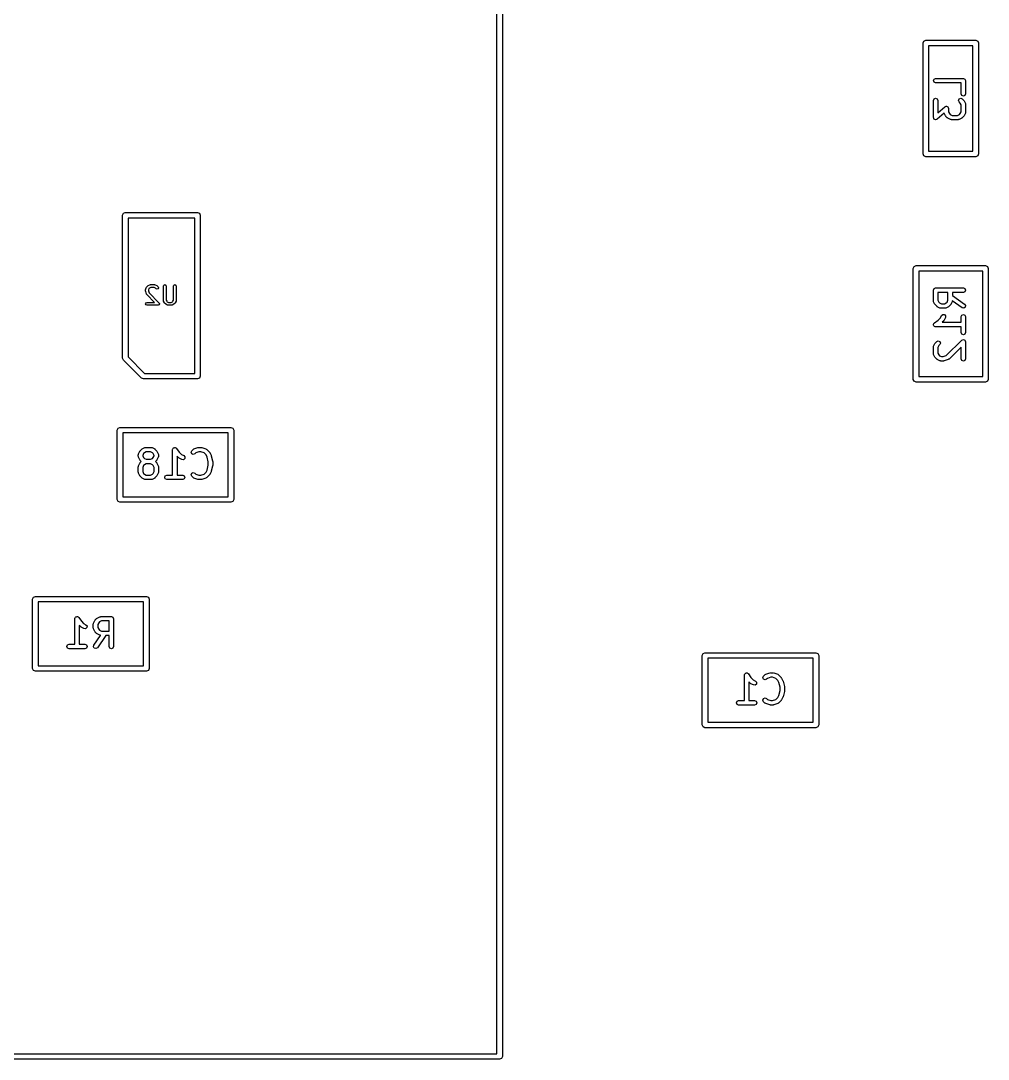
# Model space of a CAD drawing. Extents: x 0.33 to 2.38, y 0.19 to 1.82.
# Drawn here: x 1.69 to 2.377, y 0.368 to 1.105 of the extents above; entities that cross this region are included whole.
import ezdxf

# ---------------------------------------------------------------- set-up
doc = ezdxf.new("R2010")
doc.units = 0
doc.header["$MEASUREMENT"] = 0
doc.layers.add('BLACK', color=7, linetype='CONTINUOUS')

msp = doc.modelspace()

# ---------------------------------------------------------------- linework, layer by layer
at = {"layer": 'BLACK', "linetype": 'CONTINUOUS'}
for p, q in [((2.03189, 1.62992), (2.03189, 0.370079)), ((2.02795, 0.372047), (2.02795, 1.62795)), ((2.33089, 1.09076), (2.33228, 1.09134)), ((2.33228, 1.09134), (2.36772, 1.09134)), ((2.36772, 1.09134), (2.36911, 1.09076)), ((2.33032, 1.08937), (2.33089, 1.09076)), ((2.33032, 1.01063), (2.33032, 1.08937)), ((2.33425, 1.0874), (2.33425, 1.0126)), ((2.36575, 1.0874), (2.33425, 1.0874)), ((2.36575, 1.0126), (2.36575, 1.0874)), ((2.36911, 1.09076), (2.36969, 1.08937)), ((2.36969, 1.08937), (2.36969, 1.01063)), ((2.33768, 1.06265), (2.33814, 1.06377)), ((2.33814, 1.06154), (2.33768, 1.06265)), ((2.33814, 1.06377), (2.33926, 1.06423)), ((2.33926, 1.06108), (2.33814, 1.06154)), ((2.33926, 1.06423), (2.35894, 1.06423)), ((2.35894, 1.06423), (2.36006, 1.06377)), ((2.36006, 1.06377), (2.36052, 1.06265)), ((2.36052, 1.06265), (2.36052, 1.05328)), ((2.35737, 1.06108), (2.33926, 1.06108)), ((2.35737, 1.05328), (2.35737, 1.06108)), ((2.33768, 1.04859), (2.33814, 1.04971)), ((2.33768, 1.03641), (2.33768, 1.04859)), ((2.33814, 1.04971), (2.33926, 1.05017)), ((2.33926, 1.05017), (2.34037, 1.04971)), ((2.34037, 1.04971), (2.34083, 1.04859)), ((2.34083, 1.04859), (2.34083, 1.03988)), ((2.35549, 1.04859), (2.35595, 1.04971)), ((2.35595, 1.04748), (2.35549, 1.04859)), ((2.35595, 1.04971), (2.35707, 1.05017)), ((2.35671, 1.04672), (2.35595, 1.04748)), ((2.35737, 1.04541), (2.35671, 1.04672)), ((2.35707, 1.05017), (2.35818, 1.04971)), ((2.35783, 1.05217), (2.35737, 1.05328)), ((2.35894, 1.05171), (2.35783, 1.05217)), ((2.35818, 1.04971), (2.35912, 1.04877)), ((2.36006, 1.05217), (2.35894, 1.05171)), ((2.35912, 1.04877), (2.35922, 1.04853)), ((2.35922, 1.04853), (2.35941, 1.04836)), ((2.35941, 1.04836), (2.36035, 1.04649)), ((2.36052, 1.05328), (2.36006, 1.05217)), ((2.34534, 1.03963), (2.34029, 1.03522)), ((2.34083, 1.03988), (2.34572, 1.04415)), ((2.34535, 1.03945), (2.34534, 1.03963)), ((2.34629, 1.03758), (2.34535, 1.03945)), ((2.34572, 1.04415), (2.34624, 1.04433)), ((2.34624, 1.04433), (2.34676, 1.04454)), ((2.34676, 1.04454), (2.34681, 1.04452)), ((2.34681, 1.04452), (2.34686, 1.04454)), ((2.34686, 1.04454), (2.34736, 1.0443)), ((2.34736, 1.0443), (2.34787, 1.04408)), ((2.34787, 1.04408), (2.34789, 1.04403)), ((2.34789, 1.04403), (2.34794, 1.04401)), ((2.34794, 1.04401), (2.34812, 1.04348)), ((2.34812, 1.04348), (2.34833, 1.04297)), ((2.34833, 1.04297), (2.34833, 1.04053)), ((2.34833, 1.04053), (2.34899, 1.03922)), ((2.34899, 1.03922), (2.34956, 1.03864)), ((2.35614, 1.03864), (2.35671, 1.03922)), ((2.35671, 1.03922), (2.35737, 1.04053)), ((2.35737, 1.04053), (2.35737, 1.04541)), ((2.36035, 1.03945), (2.35941, 1.03758)), ((2.36035, 1.04649), (2.36038, 1.04612)), ((2.36038, 1.03982), (2.36035, 1.03945)), ((2.36038, 1.04612), (2.36052, 1.04578)), ((2.36052, 1.04016), (2.36038, 1.03982)), ((2.36052, 1.04578), (2.36052, 1.04016)), ((2.3379, 1.0359), (2.33768, 1.03641)), ((2.33807, 1.03537), (2.3379, 1.0359)), ((2.33812, 1.03535), (2.33807, 1.03537)), ((2.33814, 1.03529), (2.33812, 1.03535)), ((2.33866, 1.03508), (2.33814, 1.03529)), ((2.33915, 1.03484), (2.33866, 1.03508)), ((2.33921, 1.03485), (2.33915, 1.03484)), ((2.33926, 1.03483), (2.33921, 1.03485)), ((2.33977, 1.03505), (2.33926, 1.03483)), ((2.34029, 1.03522), (2.33977, 1.03505)), ((2.34648, 1.03741), (2.34629, 1.03758)), ((2.34658, 1.03717), (2.34648, 1.03741)), ((2.34752, 1.03623), (2.34658, 1.03717)), ((2.34776, 1.03613), (2.34752, 1.03623)), ((2.34793, 1.03594), (2.34776, 1.03613)), ((2.3498, 1.035), (2.34793, 1.03594)), ((2.34956, 1.03864), (2.35088, 1.03798)), ((2.35017, 1.03497), (2.3498, 1.035)), ((2.35051, 1.03483), (2.35017, 1.03497)), ((2.35519, 1.03483), (2.35051, 1.03483)), ((2.35088, 1.03798), (2.35482, 1.03798)), ((2.35482, 1.03798), (2.35614, 1.03864)), ((2.35553, 1.03497), (2.35519, 1.03483)), ((2.3559, 1.035), (2.35553, 1.03497)), ((2.35777, 1.03594), (2.3559, 1.035)), ((2.35794, 1.03613), (2.35777, 1.03594)), ((2.35818, 1.03623), (2.35794, 1.03613)), ((2.35912, 1.03717), (2.35818, 1.03623)), ((2.35922, 1.03741), (2.35912, 1.03717)), ((2.35941, 1.03758), (2.35922, 1.03741)), ((2.33089, 1.00924), (2.33032, 1.01063)), ((2.33425, 1.0126), (2.36575, 1.0126)), ((2.36969, 1.01063), (2.36911, 1.00924)), ((2.33228, 1.00866), (2.33089, 1.00924)), ((2.36772, 1.00866), (2.33228, 1.00866)), ((2.36911, 1.00924), (2.36772, 1.00866)), ((1.76244, 0.967087), (1.76302, 0.968479)), ((1.76244, 0.865709), (1.76244, 0.967087)), ((1.76302, 0.968479), (1.76441, 0.969055)), ((1.76441, 0.969055), (1.81559, 0.969055)), ((1.81559, 0.969055), (1.81698, 0.968479)), ((1.81698, 0.968479), (1.81756, 0.967087)), ((1.81756, 0.967087), (1.81756, 0.852913)), ((1.76638, 0.965118), (1.76638, 0.866524)), ((1.81362, 0.965118), (1.76638, 0.965118)), ((1.81362, 0.854882), (1.81362, 0.965118)), ((2.32343, 0.92937), (2.324, 0.930762)), ((2.32343, 0.85063), (2.32343, 0.92937)), ((2.324, 0.930762), (2.32539, 0.931339)), ((2.32539, 0.931339), (2.37461, 0.931339)), ((2.37461, 0.931339), (2.376, 0.930762)), ((2.376, 0.930762), (2.37657, 0.92937)), ((2.37657, 0.92937), (2.37657, 0.85063)), ((2.32736, 0.927402), (2.32736, 0.852598)), ((2.37264, 0.927402), (2.32736, 0.927402)), ((2.37264, 0.852598), (2.37264, 0.927402)), ((1.77882, 0.914473), (1.7789, 0.914684)), ((1.77882, 0.913273), (1.77882, 0.914473)), ((1.7789, 0.914684), (1.77892, 0.914913)), ((1.77892, 0.914913), (1.77952, 0.916113)), ((1.77952, 0.916113), (1.77964, 0.916219)), ((1.77964, 0.916219), (1.77971, 0.916369)), ((1.77971, 0.916369), (1.78031, 0.916969)), ((1.78031, 0.916969), (1.78045, 0.917031)), ((1.78045, 0.917031), (1.78056, 0.917153)), ((1.78056, 0.917153), (1.78176, 0.917753)), ((1.78121, 0.91509), (1.78079, 0.91424)), ((1.78079, 0.91424), (1.78079, 0.913433)), ((1.78158, 0.915464), (1.78121, 0.91509)), ((1.78243, 0.915888), (1.78158, 0.915464)), ((1.78176, 0.917753), (1.78199, 0.917769)), ((1.78199, 0.917769), (1.7822, 0.917857)), ((1.7822, 0.917857), (1.7852, 0.917857)), ((1.78497, 0.915888), (1.78243, 0.915888)), ((1.78582, 0.915464), (1.78497, 0.915888)), ((1.7852, 0.917857), (1.78541, 0.917769)), ((1.78541, 0.917769), (1.78564, 0.917753)), ((1.78564, 0.917753), (1.78684, 0.917153)), ((1.7863, 0.914977), (1.78582, 0.915464)), ((1.787, 0.914688), (1.7863, 0.914977)), ((1.78684, 0.917153), (1.78695, 0.917031)), ((1.78695, 0.917031), (1.7871, 0.916969)), ((1.7877, 0.914977), (1.787, 0.914688)), ((1.7871, 0.916969), (1.7877, 0.916369)), ((1.7877, 0.916369), (1.78798, 0.915673)), ((1.78798, 0.915673), (1.7877, 0.914977)), ((1.79142, 0.916873), (1.7917, 0.917569)), ((1.79142, 0.906674), (1.79142, 0.916873)), ((1.7917, 0.917569), (1.7924, 0.917857)), ((1.7924, 0.917857), (1.7931, 0.917569)), ((1.7931, 0.917569), (1.79338, 0.916873)), ((1.79338, 0.916873), (1.79338, 0.906906)), ((1.79861, 0.916873), (1.7989, 0.917569)), ((1.79861, 0.906906), (1.79861, 0.916873)), ((1.7989, 0.917569), (1.7996, 0.917857)), ((1.7996, 0.917857), (1.80029, 0.917569)), ((1.80029, 0.917569), (1.80058, 0.916873)), ((1.80058, 0.916873), (1.80058, 0.906674)), ((2.33768, 0.913903), (2.33814, 0.915017)), ((2.33768, 0.906404), (2.33768, 0.913903)), ((2.33814, 0.915017), (2.33926, 0.915478)), ((2.33926, 0.915478), (2.35894, 0.915478)), ((2.35894, 0.915478), (2.36006, 0.915017)), ((2.36006, 0.915017), (2.36052, 0.913903)), ((2.36052, 0.913903), (2.36006, 0.91279)), ((1.77888, 0.913123), (1.77882, 0.913273)), ((1.77887, 0.912962), (1.77888, 0.913123)), ((1.77947, 0.911162), (1.77887, 0.912962)), ((1.77962, 0.910989), (1.77947, 0.911162)), ((1.77971, 0.910777), (1.77962, 0.910989)), ((1.78522, 0.905258), (1.77971, 0.910777)), ((1.78079, 0.913433), (1.78126, 0.912005)), ((1.78126, 0.912005), (1.7883, 0.90497)), ((1.7915, 0.906462), (1.79142, 0.906674)), ((1.79338, 0.906906), (1.79381, 0.906057)), ((1.79819, 0.906057), (1.79861, 0.906906)), ((1.80058, 0.906674), (1.8005, 0.906462)), ((2.34799, 0.912328), (2.34083, 0.912328)), ((2.34083, 0.912328), (2.34083, 0.906776)), ((2.34083, 0.906776), (2.34149, 0.905462)), ((2.34734, 0.905462), (2.34799, 0.906776)), ((2.34799, 0.906776), (2.34799, 0.912328)), ((2.35894, 0.912328), (2.35114, 0.912328)), ((2.35114, 0.912328), (2.35114, 0.910036)), ((2.35114, 0.910036), (2.35985, 0.903945)), ((2.36006, 0.91279), (2.35894, 0.912328)), ((1.77882, 0.904274), (1.77911, 0.90497)), ((1.77911, 0.903578), (1.77882, 0.904274)), ((1.77911, 0.90497), (1.7798, 0.905258)), ((1.7798, 0.90329), (1.77911, 0.903578)), ((1.7798, 0.905258), (1.78522, 0.905258)), ((1.7876, 0.90329), (1.7798, 0.90329)), ((1.7883, 0.903578), (1.7876, 0.90329)), ((1.7876, 0.90329), (1.7876, 0.90329)), ((1.7883, 0.90497), (1.7883, 0.90497)), ((1.7883, 0.90497), (1.78834, 0.904874)), ((1.78858, 0.904274), (1.7883, 0.903578)), ((1.78834, 0.904874), (1.78858, 0.904274)), ((1.79152, 0.906234), (1.7915, 0.906462)), ((1.79212, 0.905034), (1.79152, 0.906234)), ((1.79224, 0.904928), (1.79212, 0.905034)), ((1.7923, 0.904778), (1.79224, 0.904928)), ((1.7929, 0.904178), (1.7923, 0.904778)), ((1.79305, 0.904116), (1.7929, 0.904178)), ((1.79316, 0.903994), (1.79305, 0.904116)), ((1.79436, 0.903394), (1.79316, 0.903994)), ((1.79381, 0.906057), (1.79418, 0.905683)), ((1.79418, 0.905683), (1.79503, 0.905258)), ((1.79459, 0.903378), (1.79436, 0.903394)), ((1.7948, 0.90329), (1.79459, 0.903378)), ((1.7972, 0.90329), (1.7948, 0.90329)), ((1.79503, 0.905258), (1.79697, 0.905258)), ((1.79697, 0.905258), (1.79782, 0.905683)), ((1.79741, 0.903378), (1.7972, 0.90329)), ((1.79764, 0.903394), (1.79741, 0.903378)), ((1.79884, 0.903994), (1.79764, 0.903394)), ((1.79782, 0.905683), (1.79819, 0.906057)), ((1.79895, 0.904116), (1.79884, 0.903994)), ((1.79909, 0.904178), (1.79895, 0.904116)), ((1.79969, 0.904778), (1.79909, 0.904178)), ((1.79976, 0.904928), (1.79969, 0.904778)), ((1.79988, 0.905034), (1.79976, 0.904928)), ((1.80048, 0.906234), (1.79988, 0.905034)), ((1.8005, 0.906462), (1.80048, 0.906234)), ((2.33782, 0.906066), (2.33768, 0.906404)), ((2.33785, 0.9057), (2.33782, 0.906066)), ((2.33879, 0.903825), (2.33785, 0.9057)), ((2.33898, 0.903655), (2.33879, 0.903825)), ((2.33908, 0.903416), (2.33898, 0.903655)), ((2.34002, 0.902479), (2.33908, 0.903416)), ((2.34026, 0.902379), (2.34002, 0.902479)), ((2.34043, 0.902184), (2.34026, 0.902379)), ((2.3423, 0.901246), (2.34043, 0.902184)), ((2.34149, 0.905462), (2.34207, 0.904886)), ((2.34207, 0.904886), (2.34338, 0.904229)), ((2.34267, 0.90122), (2.3423, 0.901246)), ((2.34301, 0.90108), (2.34267, 0.90122)), ((2.34582, 0.90108), (2.34301, 0.90108)), ((2.34338, 0.904229), (2.34545, 0.904229)), ((2.34545, 0.904229), (2.34676, 0.904886)), ((2.34616, 0.90122), (2.34582, 0.90108)), ((2.34652, 0.901246), (2.34616, 0.90122)), ((2.3484, 0.902184), (2.34652, 0.901246)), ((2.34676, 0.904886), (2.34734, 0.905462)), ((2.34857, 0.902379), (2.3484, 0.902184)), ((2.34881, 0.902479), (2.34857, 0.902379)), ((2.34975, 0.903416), (2.34881, 0.902479)), ((2.34984, 0.903655), (2.34975, 0.903416)), ((2.35004, 0.903825), (2.34984, 0.903655)), ((2.35098, 0.9057), (2.35004, 0.903825)), ((2.351, 0.906066), (2.35098, 0.9057)), ((2.35108, 0.906239), (2.351, 0.906066)), ((2.35804, 0.901365), (2.35108, 0.906239)), ((2.35922, 0.901104), (2.35804, 0.901365)), ((2.36023, 0.901752), (2.35922, 0.901104)), ((2.35985, 0.903945), (2.36049, 0.902928)), ((2.36049, 0.902928), (2.36023, 0.901752)), ((2.33838, 0.890842), (2.34107, 0.89263)), ((2.34107, 0.89263), (2.34265, 0.894214)), ((2.34265, 0.894214), (2.34347, 0.89586)), ((2.34347, 0.89586), (2.34438, 0.89665)), ((2.34506, 0.892167), (2.344, 0.891106)), ((2.34438, 0.89665), (2.34559, 0.896564)), ((2.34516, 0.892407), (2.34506, 0.892167)), ((2.34535, 0.892577), (2.34516, 0.892407)), ((2.34629, 0.894451), (2.34535, 0.892577)), ((2.34559, 0.896564), (2.34638, 0.895654)), ((2.34638, 0.895654), (2.34629, 0.894451)), ((2.35737, 0.895156), (2.35783, 0.896269)), ((2.35737, 0.891106), (2.35737, 0.895156)), ((2.35783, 0.896269), (2.35894, 0.89673)), ((2.35894, 0.89673), (2.36006, 0.896269)), ((2.36006, 0.896269), (2.36052, 0.895156)), ((2.36052, 0.895156), (2.36052, 0.883907)), ((2.33768, 0.889531), (2.33775, 0.889681)), ((2.33786, 0.889108), (2.33768, 0.889531)), ((2.33771, 0.88984), (2.33797, 0.890221)), ((2.33775, 0.889681), (2.33771, 0.88984)), ((2.33795, 0.888658), (2.33786, 0.889108)), ((2.33808, 0.888568), (2.33795, 0.888658)), ((2.33797, 0.890221), (2.33814, 0.890645)), ((2.33814, 0.888418), (2.33808, 0.888568)), ((2.33814, 0.890645), (2.33829, 0.890707)), ((2.33857, 0.888242), (2.33814, 0.888418)), ((2.33829, 0.890707), (2.33838, 0.890842)), ((2.33895, 0.887987), (2.33857, 0.888242)), ((2.33911, 0.888019), (2.33895, 0.887987)), ((2.33926, 0.887956), (2.33911, 0.888019)), ((2.35737, 0.887956), (2.33926, 0.887956)), ((2.344, 0.891106), (2.35737, 0.891106)), ((2.35737, 0.883907), (2.35737, 0.887956)), ((2.33908, 0.876584), (2.34002, 0.877521)), ((2.34002, 0.877521), (2.34113, 0.877983)), ((2.34113, 0.877983), (2.34225, 0.877521)), ((2.34225, 0.877521), (2.34271, 0.876408)), ((2.34684, 0.867473), (2.35783, 0.878459)), ((2.35783, 0.882793), (2.35737, 0.883907)), ((2.35894, 0.882332), (2.35783, 0.882793)), ((2.35783, 0.878459), (2.35894, 0.87892)), ((2.36006, 0.882793), (2.35894, 0.882332)), ((2.35894, 0.87892), (2.36006, 0.878459)), ((2.36052, 0.883907), (2.36006, 0.882793)), ((2.36006, 0.878459), (2.36025, 0.877983)), ((2.36025, 0.877983), (2.36052, 0.877345)), ((2.36052, 0.877345), (2.36052, 0.865159)), ((2.33768, 0.873596), (2.33782, 0.873934)), ((2.33768, 0.868909), (2.33768, 0.873596)), ((2.33782, 0.873934), (2.33785, 0.8743)), ((2.33785, 0.8743), (2.33879, 0.876175)), ((2.33879, 0.876175), (2.33898, 0.876345)), ((2.33898, 0.876345), (2.33908, 0.876584)), ((2.34149, 0.874538), (2.34083, 0.873224)), ((2.34083, 0.873224), (2.34083, 0.869281)), ((2.34225, 0.875294), (2.34149, 0.874538)), ((2.34271, 0.876408), (2.34225, 0.875294)), ((2.35737, 0.873543), (2.34881, 0.864983)), ((2.35737, 0.865159), (2.35737, 0.873543)), ((1.76302, 0.864317), (1.76244, 0.865709)), ((1.77581, 0.851521), (1.76302, 0.864317)), ((1.76638, 0.866524), (1.77802, 0.854882)), ((2.33782, 0.86857), (2.33768, 0.868909)), ((2.33785, 0.868205), (2.33782, 0.86857)), ((2.33879, 0.86633), (2.33785, 0.868205)), ((2.33898, 0.86616), (2.33879, 0.86633)), ((2.33908, 0.865921), (2.33898, 0.86616)), ((2.34002, 0.864983), (2.33908, 0.865921)), ((2.34026, 0.864884), (2.34002, 0.864983)), ((2.34043, 0.864688), (2.34026, 0.864884)), ((2.3423, 0.863751), (2.34043, 0.864688)), ((2.34083, 0.869281), (2.34149, 0.867967)), ((2.34149, 0.867967), (2.34207, 0.867391)), ((2.34207, 0.867391), (2.34338, 0.866734)), ((2.34267, 0.863725), (2.3423, 0.863751)), ((2.34301, 0.863585), (2.34267, 0.863725)), ((2.34488, 0.863585), (2.34301, 0.863585)), ((2.34338, 0.866734), (2.34463, 0.866734)), ((2.34463, 0.866734), (2.34684, 0.867473)), ((2.34512, 0.863684), (2.34488, 0.863585)), ((2.34538, 0.863665), (2.34512, 0.863684)), ((2.34819, 0.864603), (2.34538, 0.863665)), ((2.34847, 0.864843), (2.34819, 0.864603)), ((2.34881, 0.864983), (2.34847, 0.864843)), ((2.35783, 0.864046), (2.35737, 0.865159)), ((2.35894, 0.863585), (2.35783, 0.864046)), ((2.36006, 0.864046), (2.35894, 0.863585)), ((2.36052, 0.865159), (2.36006, 0.864046)), ((1.776, 0.851445), (1.77581, 0.851521)), ((1.7772, 0.850945), (1.776, 0.851445)), ((1.81559, 0.850945), (1.7772, 0.850945)), ((1.77802, 0.854882), (1.81362, 0.854882)), ((1.81698, 0.851521), (1.81559, 0.850945)), ((1.81756, 0.852913), (1.81698, 0.851521)), ((2.324, 0.849238), (2.32343, 0.85063)), ((2.32539, 0.848661), (2.324, 0.849238)), ((2.37461, 0.848661), (2.32539, 0.848661)), ((2.32736, 0.852598), (2.37264, 0.852598)), ((2.376, 0.849238), (2.37461, 0.848661)), ((2.37657, 0.85063), (2.376, 0.849238)), ((1.75866, 0.814606), (1.75924, 0.815998)), ((1.75866, 0.765394), (1.75866, 0.814606)), ((1.75924, 0.815998), (1.76063, 0.816575)), ((1.76063, 0.816575), (1.83937, 0.816575)), ((1.7626, 0.812638), (1.7626, 0.767362)), ((1.8374, 0.812638), (1.7626, 0.812638)), ((1.8374, 0.767362), (1.8374, 0.812638)), ((1.83937, 0.816575), (1.84076, 0.815998)), ((1.84076, 0.815998), (1.84134, 0.814606)), ((1.84134, 0.814606), (1.84134, 0.765394)), ((1.77358, 0.796993), (1.77372, 0.797331)), ((1.77358, 0.796055), (1.77358, 0.796993)), ((1.77372, 0.795717), (1.77358, 0.796055)), ((1.77372, 0.797331), (1.77375, 0.797697)), ((1.77375, 0.797697), (1.77469, 0.799572)), ((1.77469, 0.799572), (1.77488, 0.799742)), ((1.77488, 0.799742), (1.77498, 0.799981)), ((1.77498, 0.799981), (1.77592, 0.800918)), ((1.77592, 0.800918), (1.77616, 0.801018)), ((1.77616, 0.801018), (1.77633, 0.801213)), ((1.77633, 0.801213), (1.7782, 0.802151)), ((1.77739, 0.797935), (1.77673, 0.796621)), ((1.77673, 0.796621), (1.77673, 0.796427)), ((1.77673, 0.796427), (1.77739, 0.795113)), ((1.77797, 0.798511), (1.77739, 0.797935)), ((1.77928, 0.799167), (1.77797, 0.798511)), ((1.7782, 0.802151), (1.77857, 0.802177)), ((1.77857, 0.802177), (1.77891, 0.802317)), ((1.77891, 0.802317), (1.78266, 0.802317)), ((1.78229, 0.799167), (1.77928, 0.799167)), ((1.7836, 0.798511), (1.78229, 0.799167)), ((1.78266, 0.802317), (1.783, 0.802177)), ((1.783, 0.802177), (1.78336, 0.802151)), ((1.78336, 0.802151), (1.78524, 0.801213)), ((1.78418, 0.797935), (1.7836, 0.798511)), ((1.78483, 0.796621), (1.78418, 0.797935)), ((1.78418, 0.795113), (1.78483, 0.796427)), ((1.78483, 0.796427), (1.78483, 0.796621)), ((1.78524, 0.801213), (1.78541, 0.801018)), ((1.78541, 0.801018), (1.78565, 0.800918)), ((1.78565, 0.800918), (1.78658, 0.799981)), ((1.78658, 0.799981), (1.78668, 0.799741)), ((1.78668, 0.799741), (1.78688, 0.799572)), ((1.78688, 0.799572), (1.78782, 0.797697)), ((1.78782, 0.797697), (1.78784, 0.797331)), ((1.78784, 0.797331), (1.78798, 0.796993)), ((1.78798, 0.796055), (1.78784, 0.795717)), ((1.78798, 0.796993), (1.78798, 0.796055)), ((1.79796, 0.800742), (1.79802, 0.800892)), ((1.79796, 0.782632), (1.79796, 0.800742)), ((1.79799, 0.801051), (1.79824, 0.801432)), ((1.79802, 0.800892), (1.79799, 0.801051)), ((1.79824, 0.801432), (1.79842, 0.801856)), ((1.79842, 0.801856), (1.79857, 0.801918)), ((1.79857, 0.801918), (1.79866, 0.802052)), ((1.79866, 0.802052), (1.79911, 0.802141)), ((1.79911, 0.802141), (1.79953, 0.802317)), ((1.79953, 0.802317), (1.79968, 0.802255)), ((1.79968, 0.802255), (1.79984, 0.802286)), ((1.79984, 0.802286), (1.80022, 0.802031)), ((1.80022, 0.802031), (1.80064, 0.801856)), ((1.80064, 0.801856), (1.80071, 0.801706)), ((1.80071, 0.801706), (1.80084, 0.801616)), ((1.80084, 0.801616), (1.80263, 0.798933)), ((1.80217, 0.794942), (1.80111, 0.796003)), ((1.80111, 0.796003), (1.80111, 0.782632)), ((1.80263, 0.798933), (1.80421, 0.797349)), ((1.80421, 0.797349), (1.80586, 0.796526)), ((1.80586, 0.796526), (1.80665, 0.795616)), ((1.81108, 0.798867), (1.81154, 0.799981)), ((1.81154, 0.797754), (1.81108, 0.798867)), ((1.81154, 0.799981), (1.81248, 0.800918)), ((1.81265, 0.797293), (1.81154, 0.797754)), ((1.81248, 0.800918), (1.81282, 0.801059)), ((1.81377, 0.797754), (1.81265, 0.797293)), ((1.81282, 0.801059), (1.81309, 0.801299)), ((1.81309, 0.801299), (1.81591, 0.802236)), ((1.81444, 0.798428), (1.81377, 0.797754)), ((1.81666, 0.799167), (1.81444, 0.798428)), ((1.81591, 0.802236), (1.81616, 0.802218)), ((1.81616, 0.802218), (1.8164, 0.802317)), ((1.8164, 0.802317), (1.81828, 0.802317)), ((1.81802, 0.799167), (1.81666, 0.799167)), ((1.82024, 0.798428), (1.81802, 0.799167)), ((1.81828, 0.802317), (1.81852, 0.802218)), ((1.81852, 0.802218), (1.81878, 0.802236)), ((1.81878, 0.802236), (1.82159, 0.801299)), ((1.82167, 0.796997), (1.82024, 0.798428)), ((1.82159, 0.801299), (1.82187, 0.801059)), ((1.82242, 0.795506), (1.82167, 0.796997)), ((1.82187, 0.801059), (1.8222, 0.800918)), ((1.8222, 0.800918), (1.82408, 0.799044)), ((1.82408, 0.799044), (1.82418, 0.798804)), ((1.82418, 0.798804), (1.82437, 0.798634)), ((1.82437, 0.798634), (1.82531, 0.79676)), ((1.82531, 0.79676), (1.82532, 0.796581)), ((1.82532, 0.796581), (1.82543, 0.796437)), ((1.82543, 0.796437), (1.82637, 0.792688)), ((1.77358, 0.788556), (1.77372, 0.788895)), ((1.77375, 0.795351), (1.77372, 0.795717)), ((1.77372, 0.788895), (1.77375, 0.78926)), ((1.77469, 0.793476), (1.77375, 0.795351)), ((1.77375, 0.78926), (1.77469, 0.791135)), ((1.77488, 0.793306), (1.77469, 0.793476)), ((1.77469, 0.791135), (1.77488, 0.791305)), ((1.77498, 0.793067), (1.77488, 0.793306)), ((1.77488, 0.791305), (1.77498, 0.791544)), ((1.77574, 0.792306), (1.77498, 0.793067)), ((1.77498, 0.791544), (1.77574, 0.792306)), ((1.77739, 0.789498), (1.77673, 0.788184)), ((1.77739, 0.795113), (1.77797, 0.794537)), ((1.77797, 0.790074), (1.77739, 0.789498)), ((1.77797, 0.794537), (1.77928, 0.793881)), ((1.77928, 0.790731), (1.77797, 0.790074)), ((1.77928, 0.793881), (1.78229, 0.793881)), ((1.78229, 0.790731), (1.77928, 0.790731)), ((1.78229, 0.793881), (1.7836, 0.794537)), ((1.7836, 0.790074), (1.78229, 0.790731)), ((1.7836, 0.794537), (1.78418, 0.795113)), ((1.78418, 0.789498), (1.7836, 0.790074)), ((1.78483, 0.788184), (1.78418, 0.789498)), ((1.78658, 0.793067), (1.78582, 0.792306)), ((1.78582, 0.792306), (1.78658, 0.791545)), ((1.78668, 0.793306), (1.78658, 0.793067)), ((1.78658, 0.791545), (1.78668, 0.791305)), ((1.78688, 0.793476), (1.78668, 0.793306)), ((1.78668, 0.791305), (1.78688, 0.791135)), ((1.78782, 0.795351), (1.78688, 0.793476)), ((1.78688, 0.791135), (1.78782, 0.78926)), ((1.78784, 0.795717), (1.78782, 0.795351)), ((1.78782, 0.78926), (1.78784, 0.788895)), ((1.78784, 0.788895), (1.78798, 0.788556)), ((1.80241, 0.794843), (1.80217, 0.794942)), ((1.80258, 0.794647), (1.80241, 0.794843)), ((1.80445, 0.793709), (1.80258, 0.794647)), ((1.80565, 0.793624), (1.80445, 0.793709)), ((1.80656, 0.794414), (1.80565, 0.793624)), ((1.80665, 0.795616), (1.80656, 0.794414)), ((1.82327, 0.792112), (1.82242, 0.795506)), ((1.82242, 0.786294), (1.82327, 0.789687)), ((1.82327, 0.789687), (1.82327, 0.792112)), ((1.82637, 0.789112), (1.82543, 0.785362)), ((1.82637, 0.792688), (1.82634, 0.79249)), ((1.82634, 0.79249), (1.82642, 0.792306)), ((1.82642, 0.789494), (1.82634, 0.789309)), ((1.82634, 0.789309), (1.82637, 0.789112)), ((1.82642, 0.792306), (1.82642, 0.789494)), ((1.77358, 0.784807), (1.77358, 0.788556)), ((1.77372, 0.784468), (1.77358, 0.784807)), ((1.77375, 0.784102), (1.77372, 0.784468)), ((1.77469, 0.782228), (1.77375, 0.784102)), ((1.77488, 0.782058), (1.77469, 0.782228)), ((1.77498, 0.781818), (1.77488, 0.782058)), ((1.77592, 0.780881), (1.77498, 0.781818)), ((1.77673, 0.788184), (1.77673, 0.785178)), ((1.77673, 0.785178), (1.77739, 0.783865)), ((1.77739, 0.783865), (1.77797, 0.783289)), ((1.77797, 0.783289), (1.77928, 0.782632)), ((1.77928, 0.782632), (1.78229, 0.782632)), ((1.78229, 0.782632), (1.7836, 0.783289)), ((1.7836, 0.783289), (1.78418, 0.783865)), ((1.78418, 0.783865), (1.78483, 0.785178)), ((1.78483, 0.785178), (1.78483, 0.788184)), ((1.78658, 0.781818), (1.78565, 0.780881)), ((1.78668, 0.782058), (1.78658, 0.781818)), ((1.78688, 0.782228), (1.78668, 0.782058)), ((1.78782, 0.784102), (1.78688, 0.782228)), ((1.78784, 0.784468), (1.78782, 0.784102)), ((1.78798, 0.784807), (1.78784, 0.784468)), ((1.78798, 0.788556), (1.78798, 0.784807)), ((1.79233, 0.781057), (1.79279, 0.782171)), ((1.79279, 0.782171), (1.79391, 0.782632)), ((1.79391, 0.782632), (1.79796, 0.782632)), ((1.80111, 0.782632), (1.80516, 0.782632)), ((1.80516, 0.782632), (1.80627, 0.782171)), ((1.80627, 0.782171), (1.80673, 0.781057)), ((1.81108, 0.782932), (1.81154, 0.784045)), ((1.81154, 0.781818), (1.81108, 0.782932)), ((1.81154, 0.784045), (1.81265, 0.784507)), ((1.81248, 0.780881), (1.81154, 0.781818)), ((1.81265, 0.784507), (1.81377, 0.784045)), ((1.81377, 0.784045), (1.81444, 0.783371)), ((1.81444, 0.783371), (1.81666, 0.782632)), ((1.81666, 0.782632), (1.81802, 0.782632)), ((1.81802, 0.782632), (1.82024, 0.783371)), ((1.82024, 0.783371), (1.82167, 0.784802)), ((1.82167, 0.784802), (1.82242, 0.786294)), ((1.82408, 0.782756), (1.8222, 0.780881)), ((1.82418, 0.782995), (1.82408, 0.782756)), ((1.82437, 0.783165), (1.82418, 0.782995)), ((1.82531, 0.78504), (1.82437, 0.783165)), ((1.82532, 0.785218), (1.82531, 0.78504)), ((1.82543, 0.785362), (1.82532, 0.785218)), ((1.77616, 0.780782), (1.77592, 0.780881)), ((1.77633, 0.780586), (1.77616, 0.780782)), ((1.7782, 0.779649), (1.77633, 0.780586)), ((1.77857, 0.779623), (1.7782, 0.779649)), ((1.77891, 0.779482), (1.77857, 0.779623)), ((1.78266, 0.779482), (1.77891, 0.779482)), ((1.783, 0.779623), (1.78266, 0.779482)), ((1.78336, 0.779649), (1.783, 0.779623)), ((1.78524, 0.780586), (1.78336, 0.779649)), ((1.78541, 0.780782), (1.78524, 0.780586)), ((1.78565, 0.780881), (1.78541, 0.780782)), ((1.79279, 0.779944), (1.79233, 0.781057)), ((1.79391, 0.779482), (1.79279, 0.779944)), ((1.79953, 0.779482), (1.79391, 0.779482)), ((1.80516, 0.779482), (1.79953, 0.779482)), ((1.80627, 0.779944), (1.80516, 0.779482)), ((1.80673, 0.781057), (1.80627, 0.779944)), ((1.81282, 0.780741), (1.81248, 0.780881)), ((1.81309, 0.780501), (1.81282, 0.780741)), ((1.81591, 0.779563), (1.81309, 0.780501)), ((1.81616, 0.779581), (1.81591, 0.779563)), ((1.8164, 0.779482), (1.81616, 0.779581)), ((1.81828, 0.779482), (1.8164, 0.779482)), ((1.81852, 0.779582), (1.81828, 0.779482)), ((1.81878, 0.779563), (1.81852, 0.779582)), ((1.82159, 0.780501), (1.81878, 0.779563)), ((1.82187, 0.780741), (1.82159, 0.780501)), ((1.8222, 0.780881), (1.82187, 0.780741)), ((1.7626, 0.767362), (1.8374, 0.767362)), ((1.75924, 0.764002), (1.75866, 0.765394)), ((1.76063, 0.763425), (1.75924, 0.764002)), ((1.83937, 0.763425), (1.76063, 0.763425)), ((1.84076, 0.764002), (1.83937, 0.763425)), ((1.84134, 0.765394), (1.84076, 0.764002)), ((1.69866, 0.694606), (1.69924, 0.695998)), ((1.69866, 0.645394), (1.69866, 0.694606)), ((1.69924, 0.695998), (1.70063, 0.696575)), ((1.70063, 0.696575), (1.77937, 0.696575)), ((1.77937, 0.696575), (1.78076, 0.695998)), ((1.78076, 0.695998), (1.78134, 0.694606)), ((1.78134, 0.694606), (1.78134, 0.645394)), ((1.7026, 0.692638), (1.7026, 0.647362)), ((1.7774, 0.692638), (1.7026, 0.692638)), ((1.7774, 0.647362), (1.7774, 0.692638)), ((1.72858, 0.680742), (1.72864, 0.680892)), ((1.72858, 0.662632), (1.72858, 0.680742)), ((1.72861, 0.681051), (1.72887, 0.681432)), ((1.72864, 0.680892), (1.72861, 0.681051)), ((1.72887, 0.681432), (1.72904, 0.681856)), ((1.72904, 0.681856), (1.72919, 0.681918)), ((1.72919, 0.681918), (1.72928, 0.682052)), ((1.72928, 0.682052), (1.72973, 0.682141)), ((1.72973, 0.682141), (1.73016, 0.682317)), ((1.73016, 0.682317), (1.73031, 0.682255)), ((1.73031, 0.682255), (1.73047, 0.682286)), ((1.73047, 0.682286), (1.73085, 0.682031)), ((1.73085, 0.682031), (1.73127, 0.681856)), ((1.73127, 0.681856), (1.73133, 0.681706)), ((1.73133, 0.681706), (1.73147, 0.681616)), ((1.73147, 0.681616), (1.73326, 0.678933)), ((1.73326, 0.678933), (1.73484, 0.677349)), ((1.74187, 0.677697), (1.74281, 0.679572)), ((1.74281, 0.679572), (1.74301, 0.679741)), ((1.74301, 0.679741), (1.7431, 0.679981)), ((1.7431, 0.679981), (1.74404, 0.680918)), ((1.74404, 0.680918), (1.74428, 0.681018)), ((1.74428, 0.681018), (1.74445, 0.681213)), ((1.74445, 0.681213), (1.74633, 0.682151)), ((1.74609, 0.678511), (1.74551, 0.677935)), ((1.7474, 0.679167), (1.74609, 0.678511)), ((1.74633, 0.682151), (1.74669, 0.682177)), ((1.74669, 0.682177), (1.74703, 0.682317)), ((1.74703, 0.682317), (1.75453, 0.682317)), ((1.75295, 0.679167), (1.7474, 0.679167)), ((1.75295, 0.672006), (1.75295, 0.679167)), ((1.75453, 0.682317), (1.75564, 0.681856)), ((1.75564, 0.681856), (1.7561, 0.680742)), ((1.7561, 0.680742), (1.7561, 0.661057)), ((1.73279, 0.674942), (1.73173, 0.676003)), ((1.73173, 0.676003), (1.73173, 0.662632)), ((1.73303, 0.674843), (1.73279, 0.674942)), ((1.7332, 0.674647), (1.73303, 0.674843)), ((1.73508, 0.673709), (1.7332, 0.674647)), ((1.73484, 0.677349), (1.73649, 0.676526)), ((1.73628, 0.673624), (1.73508, 0.673709)), ((1.73719, 0.674414), (1.73628, 0.673624)), ((1.73649, 0.676526), (1.73728, 0.675616)), ((1.73728, 0.675616), (1.73719, 0.674414)), ((1.74171, 0.676993), (1.74185, 0.677331)), ((1.74171, 0.67418), (1.74171, 0.676993)), ((1.74185, 0.673842), (1.74171, 0.67418)), ((1.74185, 0.677331), (1.74187, 0.677697)), ((1.74187, 0.673476), (1.74185, 0.673842)), ((1.74281, 0.671601), (1.74187, 0.673476)), ((1.74301, 0.671432), (1.74281, 0.671601)), ((1.7431, 0.671192), (1.74301, 0.671432)), ((1.74404, 0.670255), (1.7431, 0.671192)), ((1.74551, 0.677935), (1.74486, 0.676621)), ((1.74486, 0.676621), (1.74486, 0.674552)), ((1.74486, 0.674552), (1.74551, 0.673239)), ((1.74551, 0.673239), (1.74609, 0.672663)), ((1.74609, 0.672663), (1.7474, 0.672006)), ((1.7474, 0.672006), (1.75295, 0.672006)), ((1.74199, 0.66196), (1.74687, 0.668924)), ((1.74428, 0.670156), (1.74404, 0.670255)), ((1.74445, 0.66996), (1.74428, 0.670156)), ((1.74633, 0.669022), (1.74445, 0.66996)), ((1.75066, 0.668856), (1.74457, 0.660154)), ((1.74669, 0.668996), (1.74633, 0.669022)), ((1.74687, 0.668924), (1.74669, 0.668996)), ((1.75295, 0.668856), (1.75066, 0.668856)), ((1.75295, 0.661057), (1.75295, 0.668856)), ((1.72296, 0.661057), (1.72342, 0.662171)), ((1.72342, 0.659944), (1.72296, 0.661057)), ((1.72342, 0.662171), (1.72453, 0.662632)), ((1.72453, 0.659482), (1.72342, 0.659944)), ((1.72453, 0.662632), (1.72858, 0.662632)), ((1.73016, 0.659482), (1.72453, 0.659482)), ((1.73578, 0.659482), (1.73016, 0.659482)), ((1.73173, 0.662632), (1.73578, 0.662632)), ((1.73578, 0.662632), (1.7369, 0.662171)), ((1.7369, 0.659944), (1.73578, 0.659482)), ((1.7369, 0.662171), (1.73736, 0.661057)), ((1.73736, 0.661057), (1.7369, 0.659944)), ((1.74173, 0.660783), (1.74199, 0.66196)), ((1.74238, 0.659767), (1.74173, 0.660783)), ((1.74355, 0.659506), (1.74238, 0.659767)), ((1.74457, 0.660154), (1.74355, 0.659506)), ((1.75342, 0.659944), (1.75295, 0.661057)), ((1.75453, 0.659482), (1.75342, 0.659944)), ((1.75564, 0.659944), (1.75453, 0.659482)), ((1.7561, 0.661057), (1.75564, 0.659944)), ((2.17366, 0.654606), (2.17424, 0.655998)), ((2.17424, 0.655998), (2.17563, 0.656575)), ((2.17563, 0.656575), (2.25437, 0.656575)), ((2.25437, 0.656575), (2.25576, 0.655998)), ((2.25576, 0.655998), (2.25634, 0.654606)), ((2.17366, 0.605394), (2.17366, 0.654606)), ((2.1776, 0.652638), (2.1776, 0.607362)), ((2.2524, 0.652638), (2.1776, 0.652638)), ((2.2524, 0.607362), (2.2524, 0.652638)), ((2.25634, 0.654606), (2.25634, 0.605394)), ((1.69924, 0.644002), (1.69866, 0.645394)), ((1.70063, 0.643425), (1.69924, 0.644002)), ((1.77937, 0.643425), (1.70063, 0.643425)), ((1.7026, 0.647362), (1.7774, 0.647362)), ((1.78076, 0.644002), (1.77937, 0.643425)), ((1.78134, 0.645394), (1.78076, 0.644002)), ((2.20361, 0.641051), (2.20387, 0.641432)), ((2.20387, 0.641432), (2.20404, 0.641856)), ((2.20404, 0.641856), (2.20419, 0.641918)), ((2.20419, 0.641918), (2.20428, 0.642052)), ((2.20428, 0.642052), (2.20473, 0.642141)), ((2.20473, 0.642141), (2.20516, 0.642317)), ((2.20516, 0.642317), (2.20531, 0.642255)), ((2.20531, 0.642255), (2.20547, 0.642286)), ((2.20547, 0.642286), (2.20585, 0.642031)), ((2.20585, 0.642031), (2.20627, 0.641856)), ((2.20627, 0.641856), (2.20633, 0.641706)), ((2.20633, 0.641706), (2.20647, 0.641616)), ((2.20647, 0.641616), (2.20826, 0.638933)), ((2.21844, 0.641059), (2.21872, 0.641299)), ((2.21872, 0.641299), (2.22153, 0.642236)), ((2.22153, 0.642236), (2.22179, 0.642218)), ((2.22179, 0.642218), (2.22203, 0.642317)), ((2.22203, 0.642317), (2.22391, 0.642317)), ((2.22391, 0.642317), (2.22414, 0.642218)), ((2.22414, 0.642218), (2.2244, 0.642236)), ((2.2244, 0.642236), (2.22722, 0.641299)), ((2.22722, 0.641299), (2.22749, 0.641059)), ((2.20358, 0.640742), (2.20364, 0.640892)), ((2.20358, 0.622632), (2.20358, 0.640742)), ((2.20364, 0.640892), (2.20361, 0.641051)), ((2.20779, 0.634942), (2.20673, 0.636003)), ((2.20673, 0.636003), (2.20673, 0.622632)), ((2.20803, 0.634843), (2.20779, 0.634942)), ((2.2082, 0.634647), (2.20803, 0.634843)), ((2.21008, 0.633709), (2.2082, 0.634647)), ((2.20826, 0.638933), (2.20984, 0.637349)), ((2.20984, 0.637349), (2.21149, 0.636526)), ((2.21219, 0.634414), (2.21128, 0.633624)), ((2.21149, 0.636526), (2.21228, 0.635616)), ((2.21228, 0.635616), (2.21219, 0.634414)), ((2.21671, 0.638867), (2.21717, 0.639981)), ((2.21717, 0.637754), (2.21671, 0.638867)), ((2.21717, 0.639981), (2.2181, 0.640918)), ((2.21828, 0.637293), (2.21717, 0.637754)), ((2.2181, 0.640918), (2.21844, 0.641059)), ((2.21939, 0.637754), (2.21828, 0.637293)), ((2.22007, 0.638428), (2.21939, 0.637754)), ((2.22229, 0.639167), (2.22007, 0.638428)), ((2.22365, 0.639167), (2.22229, 0.639167)), ((2.22587, 0.638428), (2.22365, 0.639167)), ((2.2273, 0.636997), (2.22587, 0.638428)), ((2.22804, 0.635506), (2.2273, 0.636997)), ((2.22749, 0.641059), (2.22783, 0.640918)), ((2.22783, 0.640918), (2.22971, 0.639044)), ((2.22889, 0.632112), (2.22804, 0.635506)), ((2.22971, 0.639044), (2.2298, 0.638804)), ((2.2298, 0.638804), (2.23, 0.638634)), ((2.23, 0.638634), (2.23094, 0.63676)), ((2.23094, 0.63676), (2.23095, 0.636581)), ((2.23095, 0.636581), (2.23106, 0.636437)), ((2.23106, 0.636437), (2.23199, 0.632688)), ((2.21128, 0.633624), (2.21008, 0.633709)), ((2.22804, 0.626294), (2.22889, 0.629687)), ((2.22889, 0.629687), (2.22889, 0.632112)), ((2.23199, 0.629112), (2.23106, 0.625362)), ((2.23199, 0.632688), (2.23197, 0.63249)), ((2.23197, 0.63249), (2.23204, 0.632306)), ((2.23204, 0.629494), (2.23197, 0.629309)), ((2.23197, 0.629309), (2.23199, 0.629112)), ((2.23204, 0.632306), (2.23204, 0.629494)), ((2.19796, 0.621057), (2.19842, 0.622171)), ((2.19842, 0.619944), (2.19796, 0.621057)), ((2.19842, 0.622171), (2.19953, 0.622632)), ((2.19953, 0.619482), (2.19842, 0.619944)), ((2.19953, 0.622632), (2.20358, 0.622632)), ((2.20516, 0.619482), (2.19953, 0.619482)), ((2.21078, 0.619482), (2.20516, 0.619482)), ((2.20673, 0.622632), (2.21078, 0.622632)), ((2.21078, 0.622632), (2.2119, 0.622171)), ((2.2119, 0.619944), (2.21078, 0.619482)), ((2.2119, 0.622171), (2.21236, 0.621057)), ((2.21236, 0.621057), (2.2119, 0.619944)), ((2.21671, 0.622932), (2.21717, 0.624045)), ((2.21717, 0.621818), (2.21671, 0.622932)), ((2.21717, 0.624045), (2.21828, 0.624507)), ((2.2181, 0.620881), (2.21717, 0.621818)), ((2.21844, 0.620741), (2.2181, 0.620881)), ((2.21828, 0.624507), (2.21939, 0.624045)), ((2.21872, 0.620501), (2.21844, 0.620741)), ((2.22153, 0.619563), (2.21872, 0.620501)), ((2.21939, 0.624045), (2.22007, 0.623371)), ((2.22007, 0.623371), (2.22229, 0.622632)), ((2.22179, 0.619581), (2.22153, 0.619563)), ((2.22203, 0.619482), (2.22179, 0.619581)), ((2.22391, 0.619482), (2.22203, 0.619482)), ((2.22229, 0.622632), (2.22365, 0.622632)), ((2.22365, 0.622632), (2.22587, 0.623371)), ((2.22414, 0.619582), (2.22391, 0.619482)), ((2.2244, 0.619563), (2.22414, 0.619582)), ((2.22722, 0.620501), (2.2244, 0.619563)), ((2.22587, 0.623371), (2.2273, 0.624802)), ((2.22749, 0.620741), (2.22722, 0.620501)), ((2.2273, 0.624802), (2.22804, 0.626294)), ((2.22783, 0.620881), (2.22749, 0.620741)), ((2.22971, 0.622756), (2.22783, 0.620881)), ((2.2298, 0.622995), (2.22971, 0.622756)), ((2.23, 0.623165), (2.2298, 0.622995)), ((2.23094, 0.62504), (2.23, 0.623165)), ((2.23095, 0.625218), (2.23094, 0.62504)), ((2.23106, 0.625362), (2.23095, 0.625218)), ((2.17424, 0.604002), (2.17366, 0.605394)), ((2.1776, 0.607362), (2.2524, 0.607362)), ((2.25634, 0.605394), (2.25576, 0.604002)), ((2.17563, 0.603425), (2.17424, 0.604002)), ((2.25437, 0.603425), (2.17563, 0.603425)), ((2.25576, 0.604002), (2.25437, 0.603425)), ((0.772047, 0.372047), (2.02795, 0.372047)), ((2.03131, 0.368687), (2.02992, 0.36811)), ((2.03189, 0.370079), (2.03131, 0.368687)), ((2.02992, 0.36811), (0.770079, 0.36811))]:
    msp.add_line(p, q, dxfattribs=at)

doc.saveas('drawing.dxf')
